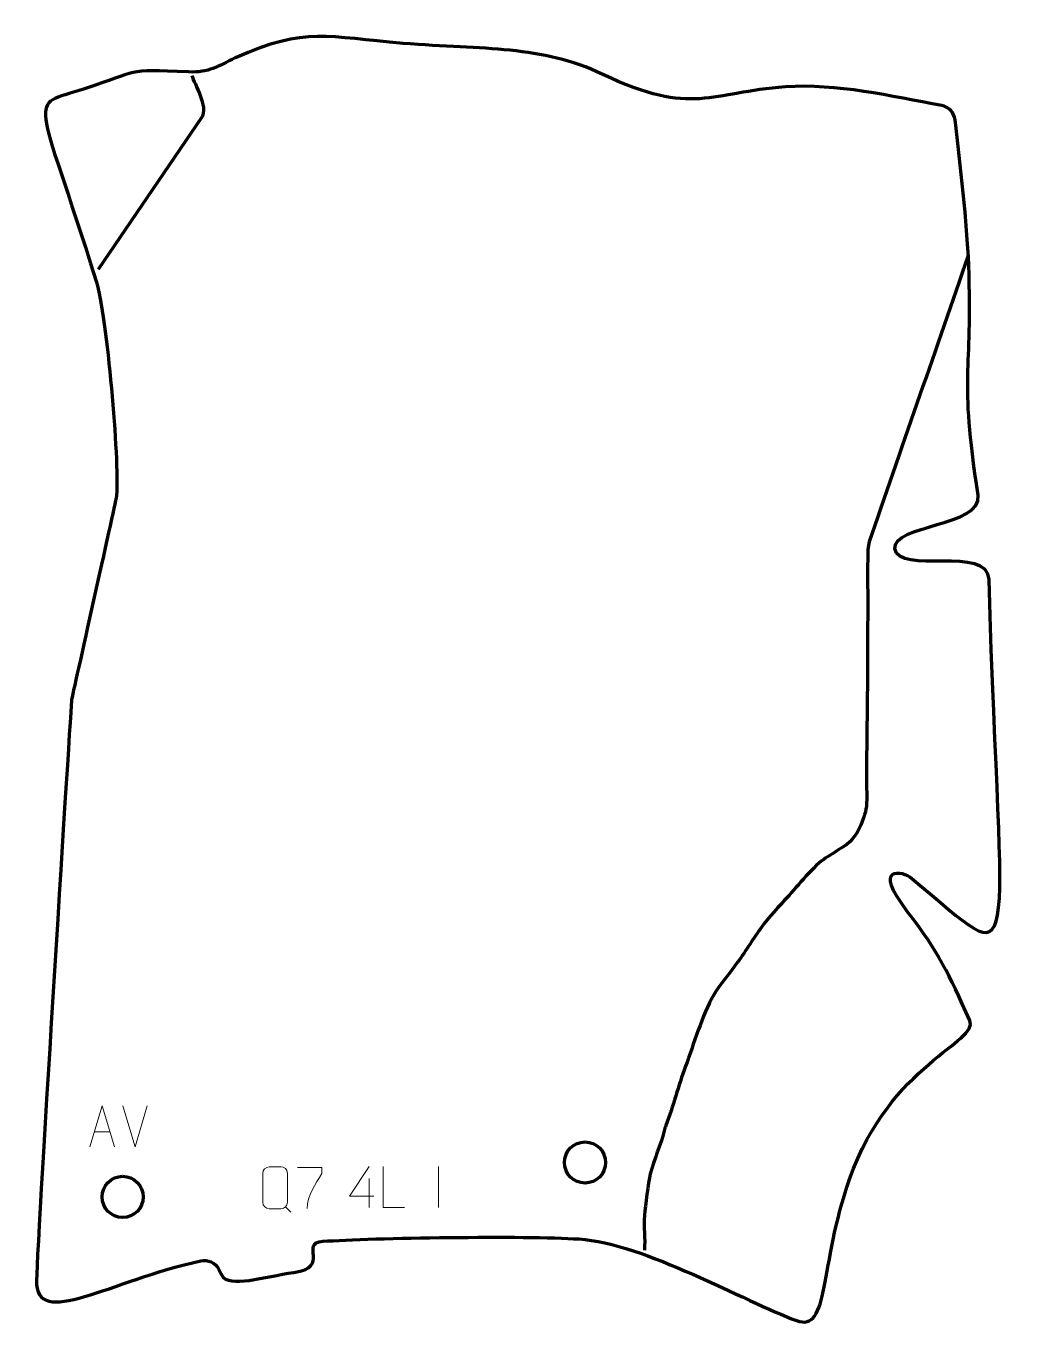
# Model space of a CAD drawing. Header units: millimetres. Extents: x -583 to 24, y -217 to 577.
import ezdxf

# ---------------------------------------------------------------- set-up
doc = ezdxf.new("R2010")
doc.units = ezdxf.units.MM
doc.header["$MEASUREMENT"] = 0
doc.layers.add('layer 1', color=7, linetype='Continuous')
doc.layers.add('layer 2', color=7, linetype='Continuous')

msp = doc.modelspace()

# ---------------------------------------------------------------- linework, layer by layer
at = {"layer": 'layer 1', "color": 142, "lineweight": 200}
for centre in [(-243.4237, -113.2744), (-524.4105, -134.1761)]:
    msp.add_ellipse(centre, major_axis=(0, 12.5), ratio=1, dxfattribs=at)
at = {"layer": 'layer 1', "color": 242, "lineweight": 200}
msp.add_open_spline([(-455.8221, 557.8854), (-413.1763, 577.1574), (-399.6501, 570.3198), (-354.0254, 566.6698), (-354.0254, 566.6698), (-304.1974, 562.6836), (-270.4928, 565.7429), (-232.6077, 547.8176), (-232.6077, 547.8176), (-177.5617, 521.7726), (-167.2736, 537.0869), (-121.5671, 540.2442), (-121.5671, 540.2442), (-90.5936, 542.3838), (-57.4749, 534.5979), (-26.6728, 528.8573), (-26.6728, 528.8573), (-22.2981, 528.042), (-19.0948, 524.617), (-18.5739, 520.1976), (-18.5739, 520.1976), (-15.286, 492.3064), (-11.2778, 458.5609), (-10.2654, 431.9414), (-10.2654, 431.9414), (-7.6762, 363.865), (-16.1534, 367.7653), (-4.5695, 292.1059), (-4.5695, 292.1059), (-1.6523, 273.0524), (-57.0636, 274.3984), (-55.126, 259.6258), (-55.126, 259.6258), (-53.0067, 243.4676), (1.4564, 261.8615), (2.0681, 241.0084), (2.0681, 241.0084), (9.2119, -2.5415), (24.4733, 1.3384), (-44.7395, 59.3434), (-44.7395, 59.3434), (-50.6153, 64.2677), (-69.2913, 67.4701), (-47.5921, 39.3065), (-47.5921, 39.3065), (-27.8199, 13.644), (-22.7614, 2.0134), (-9.6784, -26.8965), (-9.6784, -26.8965), (-3.6982, -40.1111), (-57.795, -52.9363), (-82.6134, -123.3228), (-82.6134, -123.3228), (-101.1811, -175.9821), (-94.499, -216.7831), (-114.8969, -209.3278), (-114.8969, -209.3278), (-146.3282, -197.8398), (-207.678, -162.2816), (-247.1174, -159.7441), (-247.1174, -159.7441), (-279.6966, -157.648), (-373.1487, -159.0166), (-402.7181, -161.1605), (-402.7181, -161.1605), (-417.3765, -162.2233), (-397.5378, -176.9169), (-420.3572, -180.0595), (-420.3572, -180.0595), (-438.3086, -182.5317), (-460.0372, -189.9858), (-464.2314, -181.6348), (-464.2314, -181.6348), (-464.8688, -180.3657), (-465.4102, -179.2268), (-465.9247, -178.2217), (-465.9247, -178.2217), (-468.0181, -174.1327), (-472.4443, -172.0348), (-476.9347, -173.0035), (-476.9347, -173.0035), (-531.3165, -184.7349), (-577.5425, -215.2593), (-576.7639, -184.9195), (-576.7639, -184.9195), (-575.9632, -153.7163), (-555.5011, 167.9271), (-555.4749, 168.0452), (-555.4749, 168.0452), (-552.8226, 180.0193), (-528.218, 290.2317), (-528.0704, 292.1824), (-528.0704, 292.1824), (-526.4714, 313.3198), (-534.0009, 401.135), (-540.5775, 422.2974), (-540.5775, 422.2974), (-577.023, 539.5731), (-583.0605, 527.7368), (-548.2361, 538.8917), (-548.2361, 538.8917), (-513.1326, 550.136), (-524.112, 551.0059), (-484.344, 549.3311), (-484.344, 549.3311), (-471.9097, 548.8074), (-466.654, 552.7587), (-455.9836, 557.8105), (-455.9836, 557.8105), (-455.9272, 557.8372), (-455.879, 557.8597), (-455.8221, 557.8854)], degree=3, knots=[0, 0, 0, 0, 0.03448276, 0.03448276, 0.03448276, 0.03448276, 0.06896552, 0.06896552, 0.06896552, 0.06896552, 0.10344828, 0.10344828, 0.10344828, 0.10344828, 0.13793103, 0.13793103, 0.13793103, 0.13793103, 0.17241379, 0.17241379, 0.17241379, 0.17241379, 0.20689655, 0.20689655, 0.20689655, 0.20689655, 0.24137931, 0.24137931, 0.24137931, 0.24137931, 0.27586207, 0.27586207, 0.27586207, 0.27586207, 0.31034483, 0.31034483, 0.31034483, 0.31034483, 0.34482759, 0.34482759, 0.34482759, 0.34482759, 0.37931034, 0.37931034, 0.37931034, 0.37931034, 0.4137931, 0.4137931, 0.4137931, 0.4137931, 0.44827586, 0.44827586, 0.44827586, 0.44827586, 0.48275862, 0.48275862, 0.48275862, 0.48275862, 0.51724138, 0.51724138, 0.51724138, 0.51724138, 0.55172414, 0.55172414, 0.55172414, 0.55172414, 0.5862069, 0.5862069, 0.5862069, 0.5862069, 0.62068966, 0.62068966, 0.62068966, 0.62068966, 0.65517241, 0.65517241, 0.65517241, 0.65517241, 0.68965517, 0.68965517, 0.68965517, 0.68965517, 0.72413793, 0.72413793, 0.72413793, 0.72413793, 0.75862069, 0.75862069, 0.75862069, 0.75862069, 0.79310345, 0.79310345, 0.79310345, 0.79310345, 0.82758621, 0.82758621, 0.82758621, 0.82758621, 0.86206897, 0.86206897, 0.86206897, 0.86206897, 0.89655172, 0.89655172, 0.89655172, 0.89655172, 0.93103448, 0.93103448, 0.93103448, 0.93103448, 1, 1, 1, 1], dxfattribs=at)
at = {"layer": 'layer 2', "color": 142, "lineweight": 158}
for points, knots in [([(-538.984, 429.4183), (-538.984, 429.4183), (-476.1778, 521.9622), (-476.1778, 521.9622), (-476.1778, 521.9622), (-472.1017, 527.9682), (-480.5475, 542.1177), (-482.1484, 546.9759)], [0, 0, 0, 0, 0.33333333, 0.33333333, 0.33333333, 0.33333333, 1, 1, 1, 1]), ([(-10.6154, 437.8195), (-29.9342, 381.1539), (-49.8487, 325.1496), (-69.1673, 268.4841), (-69.1673, 268.4841), (-70.1715, 265.5385), (-71.3819, 262.3655), (-71.4836, 259.2551), (-71.4836, 259.2551), (-72.0446, 242.0984), (-71.2833, 224.8093), (-71.8443, 207.6525), (-71.8443, 207.6525), (-71.8599, 207.1743), (-71.864, 206.7659), (-71.8579, 206.2876), (-71.8579, 206.2876), (-71.4438, 173.9301), (-72.6826, 142.0888), (-72.2684, 109.7315), (-72.2684, 109.7315), (-72.1734, 102.3083), (-72.5964, 100.3835), (-74.9512, 93.9888), (-74.9512, 93.9888), (-77.3367, 87.5108), (-80.6214, 82.1496), (-86.4645, 78.4731), (-86.4645, 78.4731), (-89.9727, 76.2657), (-93.4812, 74.0581), (-96.9895, 71.8507), (-96.9895, 71.8507), (-104.3507, 67.2187), (-114.2029, 54.6844), (-120.6729, 47.6669), (-120.6729, 47.6669), (-124.8502, 43.1354), (-132.2935, 35.1419), (-136.0347, 29.9379), (-136.0347, 29.9379), (-141.2351, 22.704), (-145.5103, 15.6018), (-150.7108, 8.3681), (-150.7108, 8.3681), (-154.7046, 2.813), (-162.4838, -6.5913), (-165.1838, -11.3355), (-165.1838, -11.3355), (-172.3066, -23.851), (-177.4463, -41.7288), (-182.3303, -54.8353), (-182.3303, -54.8353), (-186.8557, -66.8043), (-189.7936, -78.9056), (-194.3189, -90.8745), (-194.3189, -90.8745), (-194.7245, -91.9475), (-195.0206, -92.8811), (-195.307, -93.9918), (-195.307, -93.9918), (-197.5438, -102.665), (-201.5011, -111.4379), (-203.7379, -120.111), (-203.7379, -120.111), (-205.1064, -125.4192), (-206.8596, -139.9237), (-207.2742, -145.3533), (-207.2742, -145.3533), (-207.823, -152.5309), (-206.7845, -159.4442), (-207.3334, -166.6219)], [0, 0, 0, 0, 0.05263158, 0.05263158, 0.05263158, 0.05263158, 0.10526316, 0.10526316, 0.10526316, 0.10526316, 0.15789474, 0.15789474, 0.15789474, 0.15789474, 0.21052632, 0.21052632, 0.21052632, 0.21052632, 0.26315789, 0.26315789, 0.26315789, 0.26315789, 0.31578947, 0.31578947, 0.31578947, 0.31578947, 0.36842105, 0.36842105, 0.36842105, 0.36842105, 0.42105263, 0.42105263, 0.42105263, 0.42105263, 0.47368421, 0.47368421, 0.47368421, 0.47368421, 0.52631579, 0.52631579, 0.52631579, 0.52631579, 0.57894737, 0.57894737, 0.57894737, 0.57894737, 0.63157895, 0.63157895, 0.63157895, 0.63157895, 0.68421053, 0.68421053, 0.68421053, 0.68421053, 0.73684211, 0.73684211, 0.73684211, 0.73684211, 0.78947368, 0.78947368, 0.78947368, 0.78947368, 0.84210526, 0.84210526, 0.84210526, 0.84210526, 0.89473684, 0.89473684, 0.89473684, 0.89473684, 1, 1, 1, 1])]:
    msp.add_open_spline(points, degree=3, knots=knots, dxfattribs=at)
at = {"layer": 'layer 2', "color": 250, "lineweight": 9}
for points, knots in [([(-544.2509, -103.8289), (-544.2509, -103.8289), (-536.8799, -78.8754), (-536.8799, -78.8754), (-536.8799, -78.8754), (-536.8799, -78.8754), (-529.31, -103.8289), (-529.31, -103.8289)], [0, 0, 0, 0, 0.33333333, 0.33333333, 0.33333333, 0.33333333, 1, 1, 1, 1]), ([(-435.3291, -115.9357), (-432.9613, -115.9357), (-430.5933, -115.9357), (-428.2253, -115.9357), (-428.2253, -115.9357), (-426.2435, -115.8995), (-424.2162, -117.418), (-424.1891, -119.8996), (-424.1891, -119.8996), (-424.1894, -125.7502), (-424.1894, -131.6011), (-424.1891, -137.4525), (-424.1891, -137.4525), (-424.3313, -139.8178), (-426.0388, -141.3241), (-428.2253, -141.3351), (-428.2253, -141.3351), (-430.5993, -141.3346), (-432.9731, -141.3346), (-435.3466, -141.3351), (-435.3466, -141.3351), (-437.3065, -141.4423), (-439.3143, -139.5238), (-439.3028, -137.4701), (-439.3028, -137.4701), (-439.3025, -131.5961), (-439.3025, -125.7223), (-439.3028, -119.8489), (-439.3028, -119.8489), (-439.2985, -117.6723), (-437.5203, -115.922), (-435.3291, -115.9357)], [0, 0, 0, 0, 0.11111111, 0.11111111, 0.11111111, 0.11111111, 0.22222222, 0.22222222, 0.22222222, 0.22222222, 0.33333333, 0.33333333, 0.33333333, 0.33333333, 0.44444444, 0.44444444, 0.44444444, 0.44444444, 0.55555556, 0.55555556, 0.55555556, 0.55555556, 0.66666667, 0.66666667, 0.66666667, 0.66666667, 0.77777778, 0.77777778, 0.77777778, 0.77777778, 1, 1, 1, 1]), ([(-418.1538, -116.2102), (-418.1538, -116.2102), (-403.3377, -116.2102), (-403.3377, -116.2102), (-403.3377, -116.2102), (-403.338, -117.4598), (-403.338, -118.7094), (-403.3377, -119.9592), (-403.3377, -119.9592), (-407.3321, -125.9563), (-412.2473, -133.7899), (-412.2473, -141.1687)], [0, 0, 0, 0, 0.25, 0.25, 0.25, 0.25, 0.5, 0.5, 0.5, 0.5, 1, 1, 1, 1]), ([(-371.6754, -133.6921), (-371.6754, -133.6921), (-386.4971, -133.6921), (-386.4971, -133.6921), (-386.4971, -133.6921), (-386.4971, -133.6921), (-374.6195, -115.6216), (-374.6195, -115.6216)], [0, 0, 0, 0, 0.33333333, 0.33333333, 0.33333333, 0.33333333, 1, 1, 1, 1]), ([(-353.1384, -140.5855), (-353.1384, -140.5855), (-366.0875, -140.5855), (-366.0875, -140.5855), (-366.0875, -140.5855), (-366.0875, -140.5855), (-366.0875, -115.6319), (-366.0875, -115.6319)], [0, 0, 0, 0, 0.33333333, 0.33333333, 0.33333333, 0.33333333, 1, 1, 1, 1])]:
    msp.add_open_spline(points, degree=3, knots=knots, dxfattribs=at)
for points in [[(-516.8914, -103.8362), (-516.8914, -103.8362), (-524.2132, -78.8826), (-524.2132, -78.8826)], [(-509.5695, -78.8826), (-509.5695, -78.8826), (-516.8913, -103.8362), (-516.8913, -103.8362)], [(-541.5283, -94.5795), (-541.5283, -94.5795), (-532.0326, -94.5795), (-532.0326, -94.5795)], [(-332.5196, -115.6216), (-332.5196, -115.6216), (-332.5196, -140.5957), (-332.5196, -140.5957)], [(-374.6195, -122.931), (-374.6195, -122.931), (-374.6195, -140.5957), (-374.6195, -140.5957)], [(-425.399, -140.2371), (-425.399, -140.2371), (-422.1888, -143.444), (-422.1888, -143.444)]]:
    msp.add_open_spline(points, degree=3, dxfattribs=at)

doc.saveas('drawing.dxf')
